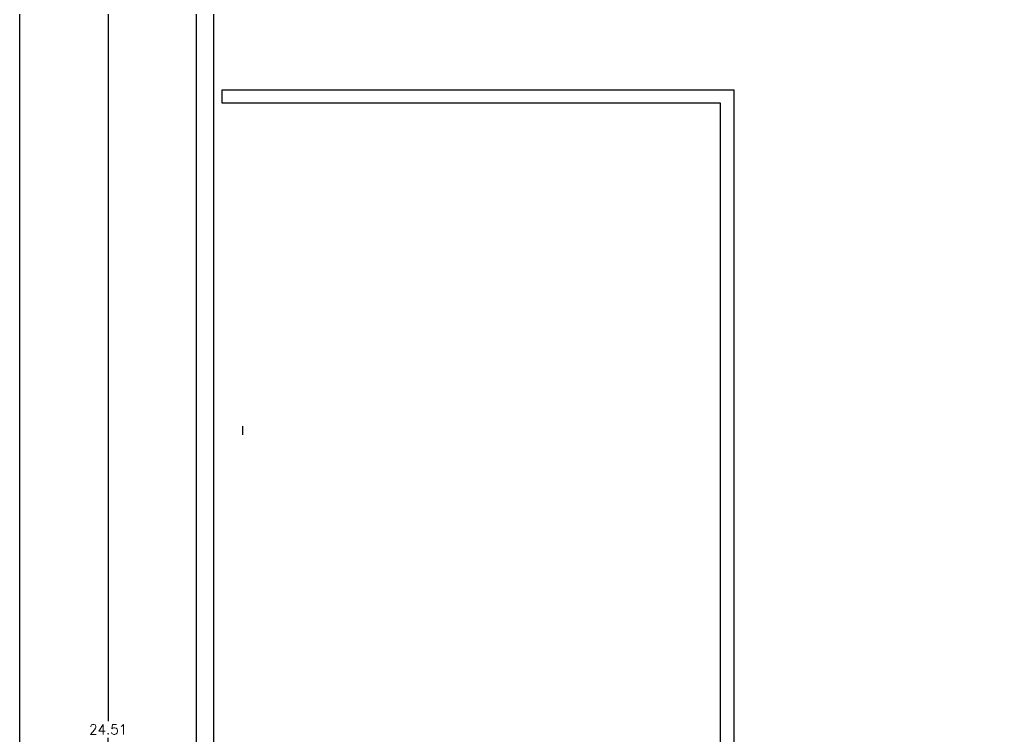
# Model space of a CAD drawing. Header units: millimetres. Extents: x -3 to 3438, y -2371 to 140.
# Drawn here: x 1087.14 to 1098.43, y 51.08 to 59.2 of the extents above; entities that cross this region are included whole.
import ezdxf

# ---------------------------------------------------------------- set-up
doc = ezdxf.new("R2010")
doc.units = ezdxf.units.MM
doc.linetypes.add('DASHDOT', pattern=[25.4, 12.7, -6.35, 0, -6.35])
doc.layers.get('0').update_dxf_attribs({"color": 3})
for name, color, linetype in [('1- muro de carga', 5, 'Continuous'), ('dim-75', 2, 'Continuous'), ('ejes', 140, 'DASHDOT')]:
    doc.layers.add(name, color=color, linetype=linetype)
doc.styles.add('75', font='romans.shx', dxfattribs={"height": 0.112})
doc.styles.add('TEXTOS', font='romans.shx')
doc.dimstyles.new('DIM-75P', dxfattribs={"dimtxt": 0.3, "dimasz": 0.3, "dimexe": 0.0675, "dimexo": 0.0468, "dimgap": 0.0375, "dimtad": 0, "dimtih": 1, "dimtoh": 1, "dimzin": 0, "dimdsep": 46, "dimtxsty": 'TEXTOS', "dimcen": 0.3, "dimclrd": 1, "dimclre": 1, "dimclrt": 2, "dimadec": 0, "dimazin": 0, "dimtfac": 1, "dimtmove": 1, "dimatfit": 3, "dimldrblk": 'flecha', "dimfxl": 0.045, "dimtolj": 1, "dimtzin": 0, "dimlwd": -1, "dimlwe": -1, "dimarcsym": 0})

# ---------------------------------------------------------------- blocks, each defined once
blk = doc.blocks.new('flecha')
at = {"ltscale": 6}
for points in [[(-0.021, 0.03), (-0.106, 0.13), (-0.124, 0.055), (-0.124, 0.212)], [(-0.021, -0.03), (-0.106, -0.13), (-0.124, -0.055), (-0.124, -0.212)]]:
    blk.add_hatch(color=256, dxfattribs=at).paths.add_polyline_path(points)
for p, q in [((0.009, -0.017), (-0.137, 0.242)), ((0.009, 0.017), (-0.137, -0.242)), ((-0.127, 0.244), (-0.127, 0.025)), ((-0.127, 0.025), (-0.104, 0.122)), ((0, 0), (-0.104, 0.122)), ((0, 0), (-0.104, -0.122)), ((-0.127, -0.025), (-0.127, -0.244)), ((-0.127, -0.025), (-0.104, -0.122))]:
    blk.add_line(p, q, dxfattribs=at)
for points in [[(-0.021, 0.03), (-0.106, 0.13), (-0.124, 0.055), (-0.124, 0.212)], [(-0.021, -0.03), (-0.106, -0.13), (-0.124, -0.055), (-0.124, -0.212)]]:
    blk.add_lwpolyline(points, close=True, dxfattribs=at)
blk = doc.blocks.new('*D180')
at = {"layer": 'Defpoints', "color": 0, "transparency": 16777216}
for p in [(1089.141, 118.429), (1087.141, 38.429), (1089.141, 38.429)]:
    blk.add_point(p, dxfattribs=at)
at = {"layer": 'dim-75', "color": 1, "transparency": 16777216}
for p, q in [((1089.094, 118.429), (1087.073, 118.429)), ((1087.141, 118.365), (1087.141, 78.522)), ((1087.141, 38.492), (1087.141, 78.335)), ((1089.094, 38.429), (1087.073, 38.429))]:
    blk.add_line(p, q, dxfattribs=at)
at = {"layer": 'dim-75', "color": 1, "transparency": 16777216, "xscale": 0.06375, "yscale": 0.06375, "zscale": 0.06375}
for p, rotation in [((1087.141, 118.429), 90), ((1087.141, 38.429), 270)]:
    blk.add_blockref('flecha', p, dxfattribs=dict(at, rotation=rotation))
at = {"layer": 'dim-75', "transparency": 16777216, "insert": (1087.141, 78.429), "char_height": 0.112, "attachment_point": 5, "style": '75'}
blk.add_mtext('\\A1;80.00', dxfattribs=at)
blk = doc.blocks.new('*D181')
at = {"layer": 'Defpoints', "color": 0, "transparency": 16777216}
for p in [(1088.141, 63.413), (1089.141, 63.413), (1089.141, 38.902)]:
    blk.add_point(p, dxfattribs=at)
at = {"layer": 'dim-75', "color": 1, "transparency": 16777216}
for p, q in [((1089.094, 63.413), (1088.073, 63.413)), ((1088.141, 63.349), (1088.141, 51.251)), ((1088.141, 38.966), (1088.141, 51.064)), ((1089.094, 38.902), (1088.073, 38.902))]:
    blk.add_line(p, q, dxfattribs=at)
at = {"layer": 'dim-75', "color": 1, "transparency": 16777216, "xscale": 0.06375, "yscale": 0.06375, "zscale": 0.06375}
for p, rotation in [((1088.141, 63.413), 90), ((1088.141, 38.902), 270)]:
    blk.add_blockref('flecha', p, dxfattribs=dict(at, rotation=rotation))
at = {"layer": 'dim-75', "transparency": 16777216, "insert": (1088.141, 51.158), "char_height": 0.112, "attachment_point": 5, "style": '75'}
blk.add_mtext('\\A1;24.51', dxfattribs=at)
blk = doc.blocks.new('planta conjunto')
at = {"layer": '1- muro de carga', "lineweight": 25}
blk.add_lwpolyline([(0, 0), (0, 80), (141.082, 80), (162.567, 0)], close=True, dxfattribs=at)
for points in [[(6.09, 0.197), (0.197, 0.197), (0.197, 79.803), (140.923, 79.803), (162.306, 0.197), (7.291, 0.197)], [(5.94, 19.826), (0.292, 19.826), (0.292, 19.976), (6.09, 19.976), (6.09, 5.024), (5.94, 5.024), (5.94, 19.826)]]:
    blk.add_lwpolyline(points, dxfattribs=at)
at = {"layer": 'ejes'}
blk.add_line((0.523, 86.216), (0.523, 0.474), dxfattribs=at)
at = {"layer": 'dim-75'}
for base, p1, p2, picture, middle in [((-2, 0), (0, 80), (0, 0), '*D180', (-2, 40)), ((-1, 24.984), (0, 0.474), (0, 24.984), '*D181', (-1, 12.729))]:
    dim = blk.add_linear_dim(base=base, p1=p1, p2=p2, angle=90, dimstyle='DIM-75P', dxfattribs=at)
    dim.commit()
    dim.dimension.update_dxf_attribs({"geometry": picture, "text_midpoint": middle, "insert": (-1089.141, -38.429)})

msp = doc.modelspace()

# ---------------------------------------------------------------- linework, layer by layer
at = {"layer": '1- muro de carga', "lineweight": 25}
msp.add_lwpolyline([(1089.141, 38.429), (1089.141, 118.429), (1230.223, 118.429), (1251.708, 38.429)], close=True, dxfattribs=at)
msp.add_lwpolyline([(1095.231, 38.626), (1089.338, 38.626), (1089.338, 118.231), (1230.064, 118.231), (1251.447, 38.626), (1096.432, 38.626)], dxfattribs=at)

# ---------------------------------------------------------------- block references
msp.add_blockref('planta conjunto', (1089.141, 38.429))

doc.saveas('drawing.dxf')
